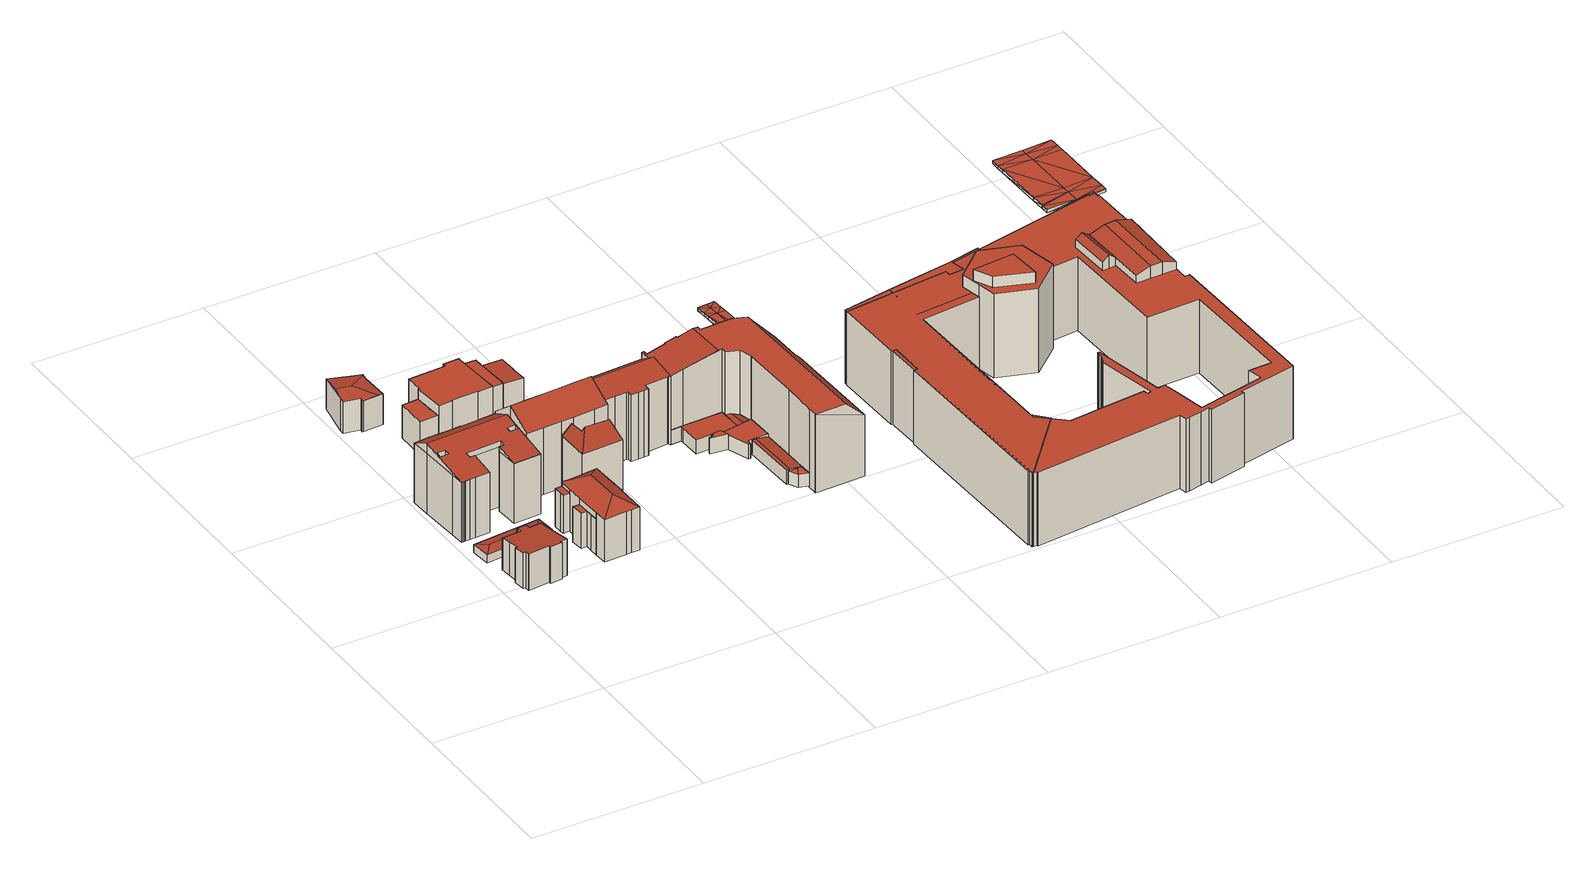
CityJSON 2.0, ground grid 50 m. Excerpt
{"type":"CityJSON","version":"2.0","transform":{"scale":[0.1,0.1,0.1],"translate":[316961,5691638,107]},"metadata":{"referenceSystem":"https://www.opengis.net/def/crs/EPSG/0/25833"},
"CityObjects":{
"building1":{"type":"Building","attributes":{"Dachtyp_tdc":"tdcPolyFlatRoof","Gemeindeschluessel":14713000,"Dachneigung":6.79,"QualitaetDacherkennung":79,"Geometrietyp2DReferenz":"3000","function":"31001_9998","roofType":"2100","measuredHeight":11.11},"geometry":[{"type":"MultiSurface","lod":"2","boundaries":[[[0,1,2,3]],[[1,4,5,2]],[[4,6,7,5]],[[6,8,9,7]],[[8,10,11,9]],[[10,12,13,11]],[[12,14,15,13]],[[14,16,17,15]],[[16,18,19,17]],[[18,20,21,19]],[[20,22,23,21]],[[22,24,25,23]],[[24,26,27,25]],[[26,28,29,27]],[[28,30,31,29]],[[30,32,33,31]],[[32,34,35,33]],[[34,36,37,35]],[[36,38,39,37]],[[38,40,41,39]],[[40,42,43,41]],[[42,44,45,43]],[[44,46,47,45]],[[46,0,3,47]],[[46,44,42,40,38,36,34,32,30,28,26,24,22,20,18,16,14,12,10,8,6,4,1,0]],[[3,2,5,7,9,11,13,15,17,19,21,23,25,27,29,31,33,35,37,39,41,43,45,47]]],"semantics":{"surfaces":[{"type":"WallSurface"},{"type":"RoofSurface"},{"type":"GroundSurface"}],"values":[0,0,0,0,0,0,0,0,0,0,0,0,0,0,0,0,0,0,0,0,0,0,0,0,1,2]}}]},
"building2":{"type":"Building","attributes":{"Dachtyp_tdc":"tdcFreeFormRoof","Gemeindeschluessel":14713000,"Dachneigung":13.33,"QualitaetDacherkennung":71,"Geometrietyp2DReferenz":"3000","function":"31001_9998","roofType":"5000","measuredHeight":3},"geometry":[{"type":"MultiSurface","lod":"2","boundaries":[[[48,49,50,51]],[[49,52,53,50]],[[52,54,55,53]],[[54,48,51,55]],[[56,54,52]],[[57,56,52,49]],[[57,49,48]],[[56,57,48,54]],[[51,50,53,55]]],"semantics":{"surfaces":[{"type":"WallSurface"},{"type":"RoofSurface"},{"type":"GroundSurface"}],"values":[0,0,0,0,1,1,1,1,2]}}]},
"building3":{"type":"Building","attributes":{"Dachtyp_tdc":"tdcFreeFormRoof","Gemeindeschluessel":14713000,"Dachneigung":10.28,"QualitaetDacherkennung":27,"Geometrietyp2DReferenz":"3000","function":"31001_9998","roofType":"5000","measuredHeight":20.99},"geometry":[{"type":"MultiSurface","lod":"2","boundaries":[[[58,59,60,61]],[[59,62,63,60]],[[62,64,65,63]],[[64,58,61,65]],[[66,67,68,69]],[[67,70,71,68]],[[70,72,73,71]],[[72,74,75,73]],[[74,76,77,75]],[[76,78,79,77]],[[78,80,81,79]],[[80,82,83,81]],[[82,84,85,83]],[[84,86,87,85]],[[86,88,89,87]],[[88,90,91,89]],[[90,92,93,91]],[[94,95,96,97]],[[95,98,99,96]],[[98,100,101,99]],[[100,94,97,101]],[[92,102,103,93]],[[102,104,105,103]],[[104,106,107,105]],[[106,108,109,107]],[[108,110,111,109]],[[110,112,113,111]],[[112,114,115,113]],[[114,116,117,115]],[[116,118,119,117]],[[118,120,121,119]],[[120,122,123,121]],[[122,124,125,123]],[[124,126,127,125]],[[126,128,129,127]],[[128,130,131,129]],[[130,132,133,131]],[[132,134,135,133]],[[134,66,69,135]],[[136,137,138,139,140,141,142,143,144,145,146,147,148,149,150,151,152,153,154,155],[156,157,158,159],[160,161,162,163]],[[164,82,80,78,76,74,72,165,166,144,143,167,88,86]],[[90,167,143,142,92]],[[88,167,90]],[[67,166,165,70]],[[66,144,166,67]],[[70,165,72]],[[82,164,84]],[[84,164,86]],[[114,155,154,116]],[[112,136,155,114]],[[116,154,153,118]],[[118,153,152,120]],[[120,152,151,122]],[[122,151,150,124]],[[124,150,149,126]],[[126,149,148,128]],[[128,148,147,130]],[[130,147,146,132]],[[132,146,145,134]],[[134,145,144,66]],[[58,160,163,59]],[[59,163,162,62]],[[62,162,161,64]],[[64,161,160,58]],[[94,156,159,95]],[[95,159,158,98]],[[98,158,157,100]],[[100,157,156,94]],[[92,142,141,102]],[[102,141,140,104]],[[104,140,139,106]],[[106,139,138,108]],[[108,138,137,110]],[[110,137,136,112]],[[69,68,71,73,75,77,79,81,83,85,87,89,91,93,103,105,107,109,111,113,115,117,119,121,123,125,127,129,131,133,135],[61,60,63,65],[97,96,99,101]]],"semantics":{"surfaces":[{"type":"WallSurface"},{"type":"RoofSurface"},{"type":"GroundSurface"}],"values":[0,0,0,0,0,0,0,0,0,0,0,0,0,0,0,0,0,0,0,0,0,0,0,0,0,0,0,0,0,0,0,0,0,0,0,0,0,0,0,1,1,0,0,0,0,0,0,0,0,0,0,0,0,0,0,0,0,0,0,0,0,0,0,0,0,0,0,0,0,0,0,0,0,0,2]}}]},
"building4":{"type":"Building","attributes":{"Dachtyp_tdc":"tdcFreeFormRoof","Gemeindeschluessel":14713000,"Dachneigung":10.55,"QualitaetDacherkennung":39,"Geometrietyp2DReferenz":"3000","function":"31001_9998","roofType":"5000","measuredHeight":10.24},"geometry":[{"type":"MultiSurface","lod":"2","boundaries":[[[168,169,170,171]],[[169,172,173,170]],[[172,174,175,173]],[[174,176,177,175]],[[176,178,179,177]],[[178,180,181,179]],[[180,182,183,181]],[[182,184,185,183]],[[184,168,171,185]],[[169,186,187,188,172]],[[187,186,168,184,189]],[[178,176,174,188,187,189,182,180]],[[174,172,188]],[[184,182,189]],[[169,168,186]],[[171,170,173,175,177,179,181,183,185]]],"semantics":{"surfaces":[{"type":"WallSurface"},{"type":"RoofSurface"},{"type":"GroundSurface"}],"values":[0,0,0,0,0,0,0,0,0,1,1,1,0,0,0,2]}}]},
"building5":{"type":"Building","attributes":{"Gemeindeschluessel":14713000,"Geometrietyp2DReferenz":"3000","function":"31001_9998","roofType":"9999"},"children":["building5-1","building5-2","building5-3"]},
"building5-1":{"type":"BuildingPart","attributes":{"Dachtyp_tdc":"tdcPolyFlatRoof","Dachneigung":0,"QualitaetDacherkennung":2,"Geometrietyp2DReferenz":"3000","roofType":"1000","measuredHeight":11.41},"parents":["building5"],"geometry":[{"type":"MultiSurface","lod":"2","boundaries":[[[190,191,192,193]],[[191,194,195,192]],[[194,196,197,195]],[[198,190,193,199]],[[198,196,194,191,190]],[[193,192,195,197,199]],[[199,197,196,198]]],"semantics":{"surfaces":[{"type":"WallSurface"},{"type":"RoofSurface"},{"type":"GroundSurface"},{"type":"ClosureSurface"}],"values":[0,0,0,0,1,2,3]}}]},
"building5-2":{"type":"BuildingPart","attributes":{"Dachtyp_tdc":"tdcPolyFlatRoof","Dachneigung":0,"QualitaetDacherkennung":1,"Geometrietyp2DReferenz":"3000","roofType":"1000","measuredHeight":10.61},"parents":["building5"],"geometry":[{"type":"MultiSurface","lod":"2","boundaries":[[[200,201,202,203]],[[201,204,205,202]],[[204,206,207,205]],[[206,208,209,207]],[[208,210,211,209]],[[212,200,203,213]],[[212,210,208,206,204,201,200]],[[203,202,205,207,209,211,213]],[[213,211,210,212]]],"semantics":{"surfaces":[{"type":"WallSurface"},{"type":"RoofSurface"},{"type":"GroundSurface"},{"type":"ClosureSurface"}],"values":[0,0,0,0,0,0,1,2,3]}}]},
"building5-3":{"type":"BuildingPart","attributes":{"Dachtyp_tdc":"tdcHipRoof","Dachneigung":29.73,"QualitaetDacherkennung":72,"Geometrietyp2DReferenz":"3000","roofType":"3200","measuredHeight":15.66},"parents":["building5"],"geometry":[{"type":"MultiSurface","lod":"2","boundaries":[[[214,215,216,217]],[[215,218,219,216]],[[218,220,221,219]],[[220,222,223,221]],[[222,224,225,223]],[[224,226,203,225]],[[226,227,212,213,203]],[[228,211,210]],[[228,229,198,199,211]],[[230,197,196]],[[230,231,232,197]],[[231,233,234,232]],[[233,235,236,234]],[[235,237,238,236]],[[237,239,240,238]],[[239,214,217,240]],[[235,233,231,230,241]],[[224,222,220,218,242]],[[230,229,228,227,226,224,242,241]],[[218,215,214,239,237,235,241,242]],[[217,216,219,221,223,225,203,213,211,199,197,232,234,236,238,240]],[[210,212,227,228]],[[210,211,213,212]],[[196,198,229,230]],[[196,197,199,198]]],"semantics":{"surfaces":[{"type":"WallSurface"},{"type":"RoofSurface"},{"type":"GroundSurface"},{"type":"ClosureSurface"}],"values":[0,0,0,0,0,0,0,0,0,0,0,0,0,0,0,0,1,1,1,1,2,0,3,0,3]}}]},
"building6":{"type":"Building","attributes":{"Gemeindeschluessel":14713000,"Dachneigung":90,"Dachorientierung":0,"MittlereTraufHoehe":118.44,"QualitaetDacherkennung":100,"ObjektHoehe":10.02,"BodenHoehe":108.42,"Geometrietyp2DReferenz":"3000","AbsoluteHoehe":118.44,"Dachflaeche":45.04,"function":"31001_9998","roofType":"1000","measuredHeight":10.02,"storeysAboveGround":3},"geometry":[{"type":"MultiSurface","lod":"2","boundaries":[[[243,244,245,246]],[[244,247,248,245]],[[247,249,250,248]],[[249,251,252,250]],[[251,253,254,252]],[[253,255,256,254]],[[255,243,246,256]],[[255,253,251,249,247,244,243]],[[246,245,248,250,252,254,256]]],"semantics":{"surfaces":[{"type":"WallSurface"},{"type":"RoofSurface"},{"type":"GroundSurface"}],"values":[0,0,0,0,0,0,0,1,2]}}]},
"building7":{"type":"Building","attributes":{"Dachtyp_tdc":"tdcGableRoof","Gemeindeschluessel":14713000,"Dachneigung":37.91,"QualitaetDacherkennung":65,"Geometrietyp2DReferenz":"3000","function":"31001_9998","roofType":"3100","measuredHeight":24.27},"geometry":[{"type":"MultiSurface","lod":"2","boundaries":[[[257,258,259,260]],[[258,261,262,259]],[[261,263,264,262]],[[263,265,266,264]],[[265,267,268,266]],[[267,269,270,268]],[[269,271,272,270]],[[271,273,274,272]],[[273,275,276,274]],[[275,277,278,276]],[[277,279,280,278]],[[279,281,282,280]],[[281,283,284,282]],[[283,285,286,284]],[[285,257,260,286]],[[281,279,277,275,273,271,269,267,265]],[[265,263,261,258,257,285,283,281]],[[260,259,262,264,266,268,270,272,274,276,278,280,282,284,286]]],"semantics":{"surfaces":[{"type":"WallSurface"},{"type":"RoofSurface"},{"type":"GroundSurface"}],"values":[0,0,0,0,0,0,0,0,0,0,0,0,0,0,0,1,1,2]}}]},
"building8":{"type":"Building","attributes":{"Dachtyp_tdc":"tdcFreeFormRoof","Gemeindeschluessel":14713000,"Dachneigung":66.3,"QualitaetDacherkennung":3,"Geometrietyp2DReferenz":"3000","function":"31001_9998","roofType":"5000","measuredHeight":21.49},"geometry":[{"type":"MultiSurface","lod":"2","boundaries":[[[287,288,289,274]],[[288,290,291,289]],[[290,292,293,291]],[[292,294,295,293]],[[294,296,276,295]],[[296,287,274,276]],[[297,298,299,296,294]],[[300,297,294,292]],[[300,292,290]],[[298,297,300,290,288]],[[299,298,288,287]],[[299,287,296]],[[274,289,291,293,295,276]]],"semantics":{"surfaces":[{"type":"WallSurface"},{"type":"RoofSurface"},{"type":"GroundSurface"}],"values":[0,0,0,0,0,0,1,1,1,1,1,1,2]}}]},
"building9":{"type":"Building","attributes":{"Gemeindeschluessel":14713000,"Geometrietyp2DReferenz":"3000","function":"31001_9998","roofType":"9999"},"children":["building9-1","building9-2","building9-3","building9-4"]},
"building9-1":{"type":"BuildingPart","attributes":{"Dachtyp_tdc":"tdcPolyFlatRoof","Dachneigung":0,"QualitaetDacherkennung":71,"Geometrietyp2DReferenz":"3000","roofType":"1000","measuredHeight":9.39},"parents":["building9"],"geometry":[{"type":"MultiSurface","lod":"2","boundaries":[[[301,302,303,304]],[[302,305,306,303]],[[305,307,308,306]],[[307,309,310,308]],[[309,311,312,310]],[[311,313,314,312]],[[313,315,316,314]],[[315,317,318,316]],[[317,319,320,318]],[[319,321,322,320]],[[321,323,324,322]],[[323,325,326,324]],[[325,327,328,326]],[[327,325,323,321,319,317,315,313,311,309,307,305,302,301]],[[304,303,306,308,310,312,314,316,318,320,322,324,326,328]],[[304,328,327,301]]],"semantics":{"surfaces":[{"type":"WallSurface"},{"type":"RoofSurface"},{"type":"GroundSurface"},{"type":"ClosureSurface"}],"values":[0,0,0,0,0,0,0,0,0,0,0,0,0,1,2,3]}}]},
"building9-2":{"type":"BuildingPart","attributes":{"Dachtyp_tdc":"tdcPolyFlatRoof","Dachneigung":3.41,"QualitaetDacherkennung":72,"Geometrietyp2DReferenz":"3000","roofType":"2100","measuredHeight":12.43},"parents":["building9"],"geometry":[{"type":"MultiSurface","lod":"2","boundaries":[[[329,330,331,328,327]],[[330,332,333,331]],[[332,334,335,333]],[[336,337,338,339]],[[337,340,304,338]],[[340,301,304]],[[337,336,334,332,330,329,340]],[[328,331,333,335,339,338,304]],[[327,301,340,329]],[[327,328,304,301]],[[339,335,334,336]]],"semantics":{"surfaces":[{"type":"WallSurface"},{"type":"RoofSurface"},{"type":"GroundSurface"},{"type":"ClosureSurface"}],"values":[0,0,0,0,0,0,1,2,0,3,3]}}]},
"building9-3":{"type":"BuildingPart","attributes":{"Dachtyp_tdc":"tdcPolyFlatRoof","Dachneigung":0,"QualitaetDacherkennung":87,"Geometrietyp2DReferenz":"3000","roofType":"1000","measuredHeight":12.99},"parents":["building9"],"geometry":[{"type":"MultiSurface","lod":"2","boundaries":[[[341,342,343,344,345]],[[342,346,347,343]],[[346,348,349,347]],[[348,350,351,349]],[[350,352,353,351]],[[352,354,355,353]],[[354,356,246,355]],[[356,357,358,246]],[[357,359,360,358]],[[359,361,362,360]],[[361,363,364,362]],[[363,365,366,364]],[[365,367,368,369,366]],[[365,363,361,359,357,356,354,352,350,348,346,342,341,367]],[[369,344,343,347,349,351,353,355,246,358,360,362,364,366]],[[345,368,367,341]],[[345,344,369,368]]],"semantics":{"surfaces":[{"type":"WallSurface"},{"type":"RoofSurface"},{"type":"GroundSurface"},{"type":"ClosureSurface"}],"values":[0,0,0,0,0,0,0,0,0,0,0,0,0,1,2,0,3]}}]},
"building9-4":{"type":"BuildingPart","attributes":{"Dachtyp_tdc":"tdcPolyFlatRoof","Dachneigung":2.6,"QualitaetDacherkennung":84,"Geometrietyp2DReferenz":"3000","roofType":"2100","measuredHeight":12.95},"parents":["building9"],"geometry":[{"type":"MultiSurface","lod":"2","boundaries":[[[368,370,371,369]],[[370,372,336,339,371]],[[373,374,375,335,334]],[[374,376,377,375]],[[376,345,344,377]],[[345,376,374,373,372,370,368]],[[369,371,339,335,375,377,344]],[[334,336,372,373]],[[334,335,339,336]],[[369,344,345,368]]],"semantics":{"surfaces":[{"type":"WallSurface"},{"type":"RoofSurface"},{"type":"GroundSurface"},{"type":"ClosureSurface"}],"values":[0,0,0,0,0,1,2,0,3,3]}}]},
"building10":{"type":"Building","attributes":{"Dachtyp_tdc":"tdcFreeFormRoof","Gemeindeschluessel":14713000,"Dachneigung":11.69,"QualitaetDacherkennung":46,"Geometrietyp2DReferenz":"3000","function":"31001_9998","roofType":"5000","measuredHeight":21.86},"geometry":[{"type":"MultiSurface","lod":"2","boundaries":[[[378,379,380,381,382,383,384,385,386,387,388,389,390,391]],[[383,382,392,393]],[[393,384,383]],[[381,392,382]],[[394,395,396,397,398,399,400,401,268,264,402,403,404,405]],[[378,391,395,394]],[[391,390,396,395]],[[390,389,397,396]],[[389,388,398,397]],[[388,387,399,398]],[[387,386,400,399]],[[386,385,401,400]],[[385,384,268,401]],[[384,393,264,268]],[[393,392,402,264]],[[392,381,403,402]],[[381,380,404,403]],[[380,379,405,404]],[[379,378,394,405]]],"semantics":{"surfaces":[{"type":"RoofSurface"},{"type":"WallSurface"},{"type":"GroundSurface"}],"values":[0,0,1,1,2,1,1,1,1,1,1,1,1,1,1,1,1,1,1]}}]},
"building11":{"type":"Building","attributes":{"Gemeindeschluessel":14713000,"Geometrietyp2DReferenz":"3000","function":"31001_9998","roofType":"9999"},"children":["building11-1","building11-2","building11-3","building11-4","building11-5","building11-6"]},
"building11-1":{"type":"BuildingPart","attributes":{"Dachtyp_tdc":"tdcPolyFlatRoof","Dachneigung":0,"QualitaetDacherkennung":30,"Geometrietyp2DReferenz":"3000","roofType":"1000","measuredHeight":4.43},"parents":["building11"],"geometry":[{"type":"MultiSurface","lod":"2","boundaries":[[[406,407,408,409,410,411]],[[412,413,414,415,416]],[[413,417,418,414]],[[417,419,420,418]],[[419,421,422,420]],[[423,421,419,417,413,412,407,406,424,425,426]],[[410,409,427,415,414,418,420,422,428,429,430]],[[416,431,408,407,412]],[[416,415,427,431]],[[427,409,408,431]],[[428,422,421,423,432]],[[426,433,432,423]],[[411,424,406]],[[410,430,425,424,411]],[[430,429,433,426,425]],[[429,428,432,433]]],"semantics":{"surfaces":[{"type":"WallSurface"},{"type":"RoofSurface"},{"type":"GroundSurface"},{"type":"ClosureSurface"}],"values":[0,0,0,0,0,1,2,0,3,3,3,0,0,3,3,3]}}]},
"building11-2":{"type":"BuildingPart","attributes":{"Dachtyp_tdc":"tdcFreeFormRoof","Dachneigung":35.05,"QualitaetDacherkennung":28,"Geometrietyp2DReferenz":"3000","roofType":"5000","measuredHeight":4.94},"parents":["building11"],"geometry":[{"type":"MultiSurface","lod":"2","boundaries":[[[434,435,436,437]],[[438,439,440,441,442]],[[439,443,444,440]],[[443,434,437,444]],[[438,445,446,435,447,448]],[[435,434,447]],[[434,443,448,447]],[[443,439,438,448]],[[437,436,449,441,440,444]],[[442,445,438]],[[441,449,446,445,442]],[[449,436,435,446]]],"semantics":{"surfaces":[{"type":"WallSurface"},{"type":"RoofSurface"},{"type":"GroundSurface"},{"type":"ClosureSurface"}],"values":[0,0,0,0,1,1,1,1,2,0,3,3]}}]},
"building11-3":{"type":"BuildingPart","attributes":{"Dachtyp_tdc":"tdcGableRoof","Dachneigung":16.11,"QualitaetDacherkennung":42,"Geometrietyp2DReferenz":"3000","roofType":"3100","measuredHeight":4.54},"parents":["building11"],"geometry":[{"type":"MultiSurface","lod":"2","boundaries":[[[450,451,452,433,426,453]],[[454,455,456,457,410,430,429,458]],[[450,459,455,454]],[[459,460,456,455]],[[460,461,457,456]],[[461,411,410,457]],[[451,450,454,458,462]],[[453,424,411,461,460,459,450]],[[425,424,453]],[[430,410,411,424,425]],[[426,425,453]],[[433,429,430,425,426]],[[462,452,451]],[[458,429,433,452,462]]],"semantics":{"surfaces":[{"type":"RoofSurface"},{"type":"GroundSurface"},{"type":"WallSurface"},{"type":"ClosureSurface"}],"values":[0,1,2,2,2,2,2,0,2,3,2,3,2,3]}}]},
"building11-4":{"type":"BuildingPart","attributes":{"Dachtyp_tdc":"tdcGableRoof","Dachneigung":10.45,"QualitaetDacherkennung":43,"Geometrietyp2DReferenz":"3000","roofType":"3100","measuredHeight":4.42},"parents":["building11"],"geometry":[{"type":"MultiSurface","lod":"2","boundaries":[[[463,464,465,436,435]],[[464,416,415,465]],[[408,466,467,409]],[[466,468,440,467]],[[431,416,464,463,469]],[[469,445,442,468,466,408,431]],[[440,441,449,436,465,415,427,409,467]],[[446,445,469]],[[441,440,468,442]],[[449,441,442,445,446]],[[463,435,446,469]],[[449,446,435,436]],[[427,415,416,431]],[[427,431,408,409]]],"semantics":{"surfaces":[{"type":"WallSurface"},{"type":"RoofSurface"},{"type":"GroundSurface"},{"type":"ClosureSurface"}],"values":[0,0,0,0,1,1,2,0,0,3,0,3,3,3]}}]},
"building11-5":{"type":"BuildingPart","attributes":{"Dachtyp_tdc":"tdcPolyFlatRoof","Dachneigung":0,"QualitaetDacherkennung":28,"Geometrietyp2DReferenz":"3000","roofType":"1000","measuredHeight":4.24},"parents":["building11"],"geometry":[{"type":"MultiSurface","lod":"2","boundaries":[[[470,471,472,473]],[[471,474,475,472]],[[474,476,477,475]],[[476,478,479,477]],[[478,480,481,479]],[[480,482,403,481]],[[482,483,484,403]],[[483,485,486,484]],[[485,462,458,486]],[[485,483,482,480,478,476,474,471,470,487,432,433,452,462]],[[458,429,428,488,473,472,475,477,479,481,403,484,486]],[[429,458,462,452,433]],[[429,433,432,428]],[[428,432,487,488]],[[473,488,487,470]]],"semantics":{"surfaces":[{"type":"WallSurface"},{"type":"RoofSurface"},{"type":"GroundSurface"},{"type":"ClosureSurface"}],"values":[0,0,0,0,0,0,0,0,0,1,2,3,3,3,3]}}]},
"building11-6":{"type":"BuildingPart","attributes":{"Dachtyp_tdc":"tdcPolyFlatRoof","Dachneigung":0,"QualitaetDacherkennung":44,"Geometrietyp2DReferenz":"3000","roofType":"1000","measuredHeight":4.7},"parents":["building11"],"geometry":[{"type":"MultiSurface","lod":"2","boundaries":[[[489,490,491,492]],[[490,493,494,491]],[[493,495,470,473,494]],[[496,489,492,422,421]],[[496,497,495,493,490,489]],[[492,491,494,473,488,428,422]],[[487,470,495,497]],[[487,488,473,470]],[[421,423,432,487,497,496]],[[421,422,428,432,423]],[[432,428,488,487]]],"semantics":{"surfaces":[{"type":"WallSurface"},{"type":"RoofSurface"},{"type":"GroundSurface"},{"type":"ClosureSurface"}],"values":[0,0,0,0,1,2,0,3,0,3,3]}}]},
"building12":{"type":"Building","attributes":{"Dachtyp_tdc":"tdcFreeFormRoof","Gemeindeschluessel":14713000,"Dachneigung":0.177,"QualitaetDacherkennung":28,"Geometrietyp2DReferenz":"3000","function":"31001_9998","roofType":"5000","measuredHeight":23.65},"geometry":[{"type":"MultiSurface","lod":"2","boundaries":[[[498,499,500,501,502,503,504,505,506,507,508,509,510,511,512,513,514,515,516,517,518,519,520,521,522,523,524,525,526]],[[527,528,499,498]],[[528,529,500,499]],[[529,530,501,500]],[[530,531,502,501]],[[531,532,503,502]],[[532,533,504,503]],[[533,534,505,504]],[[534,381,506,505]],[[381,535,507,506]],[[535,536,508,507]],[[536,537,509,508]],[[537,538,510,509]],[[538,539,511,510]],[[539,540,512,511]],[[540,541,513,512]],[[541,542,514,513]],[[542,543,515,514]],[[543,544,516,515]],[[544,545,517,516]],[[545,546,518,517]],[[546,547,519,518]],[[547,548,520,519]],[[548,549,521,520]],[[549,550,522,521]],[[550,551,523,522]],[[551,552,524,523]],[[552,553,525,524]],[[553,554,526,525]],[[554,527,498,526]],[[551,550,549,548,547,546,555,556,552]],[[557,558,542,541,540,539,538,537,536,535,381,534]],[[556,555,545,544,543,558,557,533,532,531,530,529,528,527,554,553]],[[534,533,557]],[[543,542,558]],[[546,545,555]],[[553,552,556]]],"semantics":{"surfaces":[{"type":"GroundSurface"},{"type":"WallSurface"},{"type":"RoofSurface"}],"values":[0,1,1,1,1,1,1,1,1,1,1,1,1,1,1,1,1,1,1,1,1,1,1,1,1,1,1,1,1,1,2,2,2,1,1,1,1]}}]},
"building13":{"type":"Building","attributes":{"Gemeindeschluessel":14713000,"Dachneigung":90,"Dachorientierung":0,"MittlereTraufHoehe":129.9,"QualitaetDacherkennung":79,"ObjektHoehe":21.96,"BodenHoehe":107.94,"Geometrietyp2DReferenz":"3000","AbsoluteHoehe":129.9,"Dachflaeche":1129.32,"function":"31001_9998","roofType":"1000","measuredHeight":21.96,"storeysAboveGround":7},"geometry":[{"type":"MultiSurface","lod":"2","boundaries":[[[559,560,561,562]],[[560,563,564,561]],[[563,565,566,564]],[[565,567,568,566]],[[567,569,570,568]],[[569,571,572,570]],[[571,573,574,572]],[[573,559,562,574]],[[573,571,569,567,565,563,560,559]],[[562,561,564,566,568,570,572,574]]],"semantics":{"surfaces":[{"type":"WallSurface"},{"type":"RoofSurface"},{"type":"GroundSurface"}],"values":[0,0,0,0,0,0,0,0,1,2]}}]},
"building14":{"type":"Building","attributes":{"BodenHoehe":107.67,"gemHoehe":0,"BauwerkHoehe":1,"Breite":5,"Gemeindeschluessel":"14713000","Geometrietyp2DReferenz":"3000","function":"53001_1800","measuredHeight":1},"geometry":[{"type":"MultiSurface","lod":"2","boundaries":[[[575,576,577]],[[577,576,578]],[[579,578,580]],[[580,578,581]],[[581,578,576]],[[577,582,575]],[[583,575,582]],[[583,582,584]],[[585,583,584]],[[585,584,586]],[[587,585,586]],[[587,586,588]],[[578,589,590]],[[577,578,590]],[[577,590,591]],[[582,577,591]],[[584,582,591]],[[584,591,592]],[[586,584,593]],[[593,584,592]],[[588,586,594]],[[594,586,593]],[[591,595,596]],[[590,589,597]],[[590,597,595]],[[589,578,598]],[[589,598,597]],[[585,599,600]],[[587,588,601]],[[587,601,599]],[[588,594,602]],[[588,602,601]],[[594,593,603]],[[594,603,602]],[[593,592,604]],[[593,604,603]],[[592,591,596]],[[592,596,604]],[[591,590,595]],[[578,579,605]],[[578,605,598]],[[579,580,606]],[[579,606,605]],[[580,581,607]],[[580,607,606]],[[581,576,608]],[[581,608,607]],[[576,575,609]],[[576,609,608]],[[575,583,610]],[[575,610,609]],[[583,585,600]],[[583,600,610]],[[585,587,599]],[[611,608,609]],[[598,608,611]],[[606,598,605]],[[607,598,606]],[[608,598,607]],[[609,612,611]],[[612,609,610]],[[613,612,610]],[[613,610,600]],[[614,613,600]],[[614,600,599]],[[601,614,599]],[[595,597,598]],[[595,598,611]],[[596,595,611]],[[596,611,612]],[[596,612,613]],[[604,596,613]],[[603,613,614]],[[604,613,603]],[[602,614,601]],[[603,614,602]]],"semantics":{"surfaces":[{"type":"RoofSurface"},{"type":"WallSurface"},{"type":"GroundSurface"}],"values":[0,0,0,0,0,0,0,0,0,0,0,0,0,0,0,0,0,0,0,0,0,0,1,1,1,1,1,1,1,1,1,1,1,1,1,1,1,1,1,1,1,1,1,1,1,1,1,1,1,1,1,1,1,1,2,2,2,2,2,2,2,2,2,2,2,2,2,2,2,2,2,2,2,2,2,2]}}]},
"building15":{"type":"Building","attributes":{"Gemeindeschluessel":14713000,"Dachneigung":90,"Dachorientierung":0,"MittlereTraufHoehe":129.92,"QualitaetDacherkennung":81,"ObjektHoehe":21.65,"BodenHoehe":108.27,"Geometrietyp2DReferenz":"3000","AbsoluteHoehe":129.92,"Dachflaeche":425.46,"function":"31001_9998","roofType":"1000","measuredHeight":21.65,"storeysAboveGround":7},"children":["building15-1"],"geometry":[{"type":"MultiSurface","lod":"2","boundaries":[[[615,560,616,617]],[[560,559,618,616]],[[559,619,620,618]],[[619,621,622,620]],[[621,623,624,622]],[[623,621,619,559,560,615]],[[617,616,618,620,622,624]],[[617,624,623,615]]],"semantics":{"surfaces":[{"type":"WallSurface"},{"type":"RoofSurface"},{"type":"GroundSurface"},{"type":"ClosureSurface"}],"values":[0,0,0,0,0,1,2,3]}}]},
"building15-1":{"type":"BuildingPart","attributes":{"Dachneigung":90,"Dachorientierung":0,"MittlereTraufHoehe":136.83,"QualitaetDacherkennung":88,"BodenHoehe":108.27,"ObjektTeilHoehe":28.56,"Geometrietyp2DReferenz":"3000","AbsoluteHoehe":136.83,"Dachflaeche":83.47,"roofType":"1000","measuredHeight":28.56,"storeysAboveGround":10},"parents":["building15"],"geometry":[{"type":"MultiSurface","lod":"2","boundaries":[[[625,626,627,624,623]],[[626,628,629,627]],[[628,630,615,617,629]],[[628,626,625,630]],[[617,624,627,629]],[[623,615,630,625]],[[623,624,617,615]]],"semantics":{"surfaces":[{"type":"WallSurface"},{"type":"RoofSurface"},{"type":"GroundSurface"},{"type":"ClosureSurface"}],"values":[0,0,0,1,2,0,3]}}]},
"building16":{"type":"Building","attributes":{"Dachtyp_tdc":"tdcPolyFlatRoof","Gemeindeschluessel":14713000,"Dachneigung":0,"QualitaetDacherkennung":34,"Geometrietyp2DReferenz":"3000","function":"31001_9998","roofType":"1000","measuredHeight":22.17},"geometry":[{"type":"MultiSurface","lod":"2","boundaries":[[[631,632,633,634]],[[632,635,636,633]],[[635,637,638,636]],[[637,639,640,638]],[[639,641,642,640]],[[641,643,644,642]],[[643,645,646,644]],[[645,647,648,646]],[[647,649,650,648]],[[649,651,652,650]],[[651,653,654,652]],[[653,655,656,654]],[[655,657,658,656]],[[659,660,661,662]],[[660,663,664,661]],[[663,665,666,664]],[[665,667,668,666]],[[667,669,670,668]],[[669,671,672,670]],[[671,673,674,672]],[[673,675,676,674]],[[675,677,678,676]],[[677,679,680,678]],[[679,681,682,680]],[[681,683,684,682]],[[683,685,686,684]],[[685,687,688,686]],[[687,689,690,688]],[[689,691,692,690]],[[691,693,694,692]],[[693,695,696,694]],[[695,697,698,696]],[[697,699,700,698]],[[699,701,702,700]],[[701,703,704,702]],[[703,705,706,704]],[[705,707,708,706]],[[707,709,710,708]],[[709,711,712,710]],[[711,713,714,712]],[[713,715,716,714]],[[715,717,718,716]],[[717,719,720,718]],[[719,721,722,720]],[[721,659,662,722]],[[657,723,724,658]],[[723,725,726,724]],[[725,727,728,726]],[[727,729,730,728]],[[729,731,732,730]],[[731,733,734,732]],[[733,735,736,734]],[[735,737,738,736]],[[737,739,740,738]],[[739,741,742,740]],[[741,743,744,742]],[[743,745,746,744]],[[745,747,748,746]],[[747,749,750,748]],[[749,751,752,750]],[[751,753,754,752]],[[753,755,756,754]],[[755,757,758,756]],[[757,631,634,758]],[[757,755,753,751,749,747,745,743,741,739,737,735,733,731,729,727,725,723,657,655,653,651,649,647,645,643,641,639,637,635,632,631],[659,721,719,717,715,713,711,709,707,705,703,701,699,697,695,693,691,689,687,685,683,681,679,677,675,673,671,669,667,665,663,660]],[[634,633,636,638,640,642,644,646,648,650,652,654,656,658,724,726,728,730,732,734,736,738,740,742,744,746,748,750,752,754,756,758],[662,661,664,666,668,670,672,674,676,678,680,682,684,686,688,690,692,694,696,698,700,702,704,706,708,710,712,714,716,718,720,722]]],"semantics":{"surfaces":[{"type":"WallSurface"},{"type":"RoofSurface"},{"type":"GroundSurface"}],"values":[0,0,0,0,0,0,0,0,0,0,0,0,0,0,0,0,0,0,0,0,0,0,0,0,0,0,0,0,0,0,0,0,0,0,0,0,0,0,0,0,0,0,0,0,0,0,0,0,0,0,0,0,0,0,0,0,0,0,0,0,0,0,0,0,1,2]}}]},
"building17":{"type":"Building","attributes":{"Gemeindeschluessel":14713000,"Dachtyp_tdc":"tdcPolyFlatRoof","Dachneigung":0,"QualitaetDacherkennung":47,"Geometrietyp2DReferenz":"3000","function":"31001_9998","roofType":"1000","measuredHeight":25.35},"geometry":[{"type":"MultiSurface","lod":"2","boundaries":[[[759,760,761,762]],[[760,763,764,761]],[[763,765,766,764]],[[765,767,768,766]],[[767,769,770,768]],[[769,771,772,770]],[[771,773,774,772]],[[773,759,762,774]],[[773,771,769,767,765,763,760,759]],[[762,761,764,766,768,770,772,774]]],"semantics":{"surfaces":[{"type":"WallSurface"},{"type":"RoofSurface"},{"type":"GroundSurface"}],"values":[0,0,0,0,0,0,0,0,1,2]}}]},
"building18":{"type":"Building","attributes":{"Gemeindeschluessel":14713000,"Dachneigung":73.28,"Dachorientierung":-1.33,"MittlereTraufHoehe":132.93,"QualitaetDacherkennung":89,"ObjektHoehe":25.47,"BodenHoehe":108.22,"Geometrietyp2DReferenz":"3000","AbsoluteHoehe":133.69,"Dachflaeche":284.4,"function":"31001_9998","roofType":"9999","measuredHeight":25.47,"storeysAboveGround":8},"children":["building18-1"],"geometry":[{"type":"MultiSurface","lod":"2","boundaries":[[[775,776,777,778]],[[776,779,780,777]],[[779,781,782,780]],[[783,784,785,786]],[[784,787,788,785]],[[787,789,790,788]],[[789,791,792,790]],[[791,793,794,792]],[[793,775,778,794]],[[787,784,783,781,779,776]],[[775,793,791,789]],[[789,787,776,775]],[[778,777,780,782,786,785,788,790,792,794]],[[786,782,781,783]]],"semantics":{"surfaces":[{"type":"WallSurface"},{"type":"RoofSurface"},{"type":"GroundSurface"},{"type":"ClosureSurface"}],"values":[0,0,0,0,0,0,0,0,0,1,1,1,2,3]}}]},
"building18-1":{"type":"BuildingPart","attributes":{"Dachneigung":55.05,"Dachorientierung":177.39,"MittlereTraufHoehe":132.91,"QualitaetDacherkennung":77,"BodenHoehe":108.22,"ObjektTeilHoehe":25.63,"Geometrietyp2DReferenz":"3000","AbsoluteHoehe":133.85,"Dachflaeche":61.31,"roofType":"3100","measuredHeight":25.63,"storeysAboveGround":9},"parents":["building18"],"geometry":[{"type":"MultiSurface","lod":"2","boundaries":[[[795,796,783,786,797]],[[798,799,800,782,781]],[[799,801,802,800]],[[801,803,804,802]],[[799,798,796,795]],[[795,803,801,799]],[[804,797,786,782,800,802]],[[803,795,797,804]],[[781,783,796,798]],[[781,782,786,783]]],"semantics":{"surfaces":[{"type":"WallSurface"},{"type":"RoofSurface"},{"type":"GroundSurface"},{"type":"ClosureSurface"}],"values":[0,0,0,0,1,1,2,0,0,3]}}]},
"building19":{"type":"Building","attributes":{"Gemeindeschluessel":14713000,"Dachneigung":90,"Dachorientierung":0,"MittlereTraufHoehe":129.87,"QualitaetDacherkennung":73,"ObjektHoehe":21.53,"BodenHoehe":108.34,"Geometrietyp2DReferenz":"3000","AbsoluteHoehe":129.87,"Dachflaeche":205.66,"function":"31001_9998","roofType":"1000","measuredHeight":21.53,"storeysAboveGround":7},"geometry":[{"type":"MultiSurface","lod":"2","boundaries":[[[805,806,807,808]],[[806,809,810,807]],[[809,811,812,810]],[[811,805,808,812]],[[811,809,806,805]],[[808,807,810,812]]],"semantics":{"surfaces":[{"type":"WallSurface"},{"type":"RoofSurface"},{"type":"GroundSurface"}],"values":[0,0,0,0,1,2]}}]},
"building20":{"type":"Building","attributes":{"name":"Nordbrücke","BodenHoehe":107.71,"gemHoehe":0,"BauwerkHoehe":1,"Breite":17.5,"Gemeindeschluessel":"14713000","Geometrietyp2DReferenz":"3000","function":"53001_1800","measuredHeight":1},"geometry":[{"type":"MultiSurface","lod":"2","boundaries":[[[813,814,815]],[[815,814,816]],[[815,816,817]],[[818,817,816]],[[819,813,815]],[[819,815,820]],[[821,819,820]],[[821,820,822]],[[823,821,822]],[[823,822,824]],[[825,823,824]],[[825,824,826]],[[815,817,827]],[[827,817,828]],[[820,815,829]],[[829,815,827]],[[822,820,829]],[[822,829,830]],[[824,822,831]],[[831,822,832]],[[822,830,832]],[[826,824,833]],[[833,824,831]],[[817,818,834]],[[817,834,835]],[[818,816,836]],[[818,836,834]],[[816,814,837]],[[816,837,836]],[[814,813,838]],[[814,838,837]],[[813,819,839]],[[813,839,838]],[[819,821,840]],[[819,840,839]],[[821,823,841]],[[821,841,840]],[[823,825,842]],[[823,842,841]],[[825,826,843]],[[825,843,842]],[[826,833,844]],[[826,844,843]],[[833,831,845]],[[833,845,844]],[[831,832,846]],[[831,846,845]],[[832,830,847]],[[832,847,846]],[[830,829,848]],[[830,848,847]],[[829,827,849]],[[829,849,848]],[[827,828,850]],[[827,850,849]],[[828,817,835]],[[828,835,850]],[[836,835,834]],[[851,838,839]],[[852,851,839]],[[852,839,840]],[[853,852,840]],[[853,840,841]],[[854,853,841]],[[854,841,842]],[[843,854,842]],[[849,835,851]],[[850,835,849]],[[848,851,852]],[[849,851,848]],[[848,852,853]],[[847,848,853]],[[845,853,854]],[[846,853,845]],[[846,847,853]],[[844,854,843]],[[845,854,844]],[[851,837,838]],[[836,837,851]],[[835,836,851]]],"semantics":{"surfaces":[{"type":"RoofSurface"},{"type":"WallSurface"},{"type":"GroundSurface"}],"values":[0,0,0,0,0,0,0,0,0,0,0,0,0,0,0,0,0,0,0,0,0,0,0,1,1,1,1,1,1,1,1,1,1,1,1,1,1,1,1,1,1,1,1,1,1,1,1,1,1,1,1,1,1,1,1,1,1,2,2,2,2,2,2,2,2,2,2,2,2,2,2,2,2,2,2,2,2,2,2,2]}}]}
},
"vertices":[
[129,606,107],[131,593,109],[131,593,13],[129,606,13],[164,596,109],[164,596,13],[166,565,113],[166,565,13],[174,481,123],[174,481,13],[154,479,123],[154,479,13],[155,473,124],[155,473,13],[120,470,124],[120,470,13],[119,476,123],[119,476,13],[57,470,123],[57,470,13],[57,471,123],[57,471,13],[56,485,121],[56,485,13],[49,485,121],[49,485,13],[46,520,117],[46,520,13],[52,520,117],[52,520,13],[49,553,113],[49,553,13],[47,584,109],[47,584,13],[46,585,109],[46,585,13],[104,590,109],[104,590,13],[103,604,107],[103,604,13],[102,604,107],[102,604,13],[101,608,107],[101,608,13],[130,610,107],[130,610,13],[130,607,107],[130,607,13],
[31,634,35],[26,692,35],[26,692,11],[31,634,11],[225,710,35],[225,710,11],[230,652,35],[230,652,11],[204,679,41],[55,665,41],
[18,863,192],[19,849,192],[19,849,12],[18,863,12],[44,850,192],[44,850,12],[43,864,192],[43,864,12],[12,905,192],[9,960,192],[9,960,12],[12,905,12],[10,960,192],[10,960,12],[10,962,192],[10,962,12],[55,966,192],[55,966,12],[113,967,192],[113,967,12],[113,968,192],[113,968,12],[148,970,192],[148,970,12],[148,969,192],[148,969,12],[205,971,192],[205,971,12],[205,973,192],[205,973,12],[252,976,192],[252,976,12],[252,974,192],[252,974,12],[256,825,192],[256,825,12],[253,862,192],[253,876,192],[253,876,12],[253,862,12],[229,874,192],[229,874,12],[229,861,192],[229,861,12],[257,800,192],[257,800,12],[258,758,192],[258,758,12],[179,754,192],[179,754,12],[175,822,192],[175,822,12],[190,823,192],[190,823,12],[189,838,192],[189,838,12],[86,833,192],[86,833,12],[87,818,192],[87,818,12],[102,819,192],[102,819,12],[106,750,192],[106,750,12],[63,748,192],[63,748,12],[47,747,192],[47,747,12],[33,746,192],[33,746,12],[30,746,192],[30,746,12],[25,745,192],[25,745,12],[21,745,192],[21,745,12],[19,786,192],[19,786,12],[189,838,209],[190,823,206],[175,822,206],[179,754,193],[258,758,193],[257,800,201],[256,825,205],[253,917,222],[12,905,222],[19,786,201],[21,745,193],[25,745,193],[30,746,193],[33,746,193],[47,747,193],[63,748,193],[106,750,193],[102,819,206],[87,818,206],[86,833,209],[253,862,212],[229,861,212],[229,874,215],[253,876,215],[18,863,215],[43,864,214],[44,850,212],[19,849,212],[205,971,193],[10,960,193],[9,960,193],[252,974,193],
[121,1412,103],[118,1395,104],[118,1395,10],[121,1412,10],[122,1312,102],[122,1312,10],[64,1308,102],[64,1308,10],[60,1309,102],[60,1309,10],[61,1319,104],[61,1319,10],[15,1327,104],[15,1327,10],[15,1340,106],[15,1340,10],[35,1445,100],[35,1445,10],[120,1408,103],[63,1368,113],[108,1312,104],[22,1376,113],
[261,651,128],[260,661,128],[260,661,14],[261,651,14],[260,688,128],[260,688,14],[280,689,128],[280,689,14],[281,651,128],[281,651,14],
[284,525,120],[283,548,120],[283,548,14],[284,525,14],[283,569,120],[283,569,14],[265,568,120],[265,568,14],[263,605,120],[263,605,14],[282,606,120],[282,606,14],[285,525,120],[285,525,14],
[389,577,144],[387,576,145],[387,576,14],[389,577,14],[390,489,144],[390,489,14],[366,488,143],[366,488,14],[352,488,143],[352,488,14],[286,486,140],[286,486,14],[284,525,140],[285,525,140],[282,606,140],[281,651,140],[280,689,140],[291,689,141],[291,689,14],[302,690,141],[302,690,14],[384,693,144],[384,693,14],[386,606,145],[386,606,14],[388,606,144],[388,606,14],[335,640,171],[338,536,171],
[178,1231,114],[180,1182,114],[180,1182,14],[178,1231,14],[180,1177,114],[180,1177,14],[182,1177,114],[182,1177,14],[184,1142,114],[184,1142,14],[130,1139,114],[130,1139,14],[130,1229,114],[130,1229,14],
[340,981,199],[401,984,199],[401,984,15],[340,981,15],[401,982,200],[401,982,15],[493,987,200],[493,987,15],[496,913,258],[496,913,15],[499,856,225],[499,856,15],[500,838,215],[500,838,15],[460,835,215],[460,835,15],[397,832,215],[397,832,15],[362,830,215],[362,830,15],[307,827,215],[307,827,15],[256,825,215],[256,825,15],[254,900,258],[254,900,15],[252,974,200],[252,974,15],[341,979,200],[341,979,15],
[397,832,171],[401,786,171],[401,786,15],[482,786,171],[482,786,15],[485,737,171],[485,737,15],[364,733,171],[364,733,15],[362,830,171],[389,760,230],[383,767,215],[381,813,212],[459,761,228],
[435,1253,108],[441,1254,108],[441,1254,14],[435,1253,14],[441,1252,108],[441,1252,14],[446,1250,108],[446,1250,14],[449,1245,108],[449,1245,14],[452,1245,108],[452,1245,14],[454,1215,108],[454,1215,14],[451,1215,108],[451,1215,14],[449,1210,108],[449,1210,14],[443,1206,108],[443,1206,14],[443,1205,108],[443,1205,14],[439,1205,108],[439,1205,14],[439,1202,108],[439,1202,14],[438,1202,108],[438,1202,14],
[438,1202,134],[437,1202,134],[437,1202,14],[440,1156,134],[440,1156,14],[377,1153,138],[377,1153,14],[371,1252,138],[435,1256,134],[435,1256,14],[371,1252,14],[435,1253,134],
[345,1147,144],[302,1145,144],[302,1145,14],[345,1147,14],[345,1147,143],[302,1148,144],[302,1148,14],[224,1144,144],[224,1144,14],[224,1141,144],[224,1141,14],[184,1138,144],[184,1138,14],[177,1231,144],[177,1231,14],[178,1231,144],[182,1231,144],[182,1231,14],[180,1283,144],[180,1283,14],[290,1289,144],[290,1289,14],[289,1298,144],[289,1298,14],[335,1301,144],[335,1301,14],[337,1275,144],[337,1275,143],[337,1275,14],
[370,1276,142],[370,1276,14],[371,1252,142],[377,1153,142],[375,1153,142],[375,1153,14],[376,1149,142],[376,1149,14],
[623,862,218],[692,868,218],[695,868,218],[699,866,218],[695,943,234],[495,932,234],[499,856,218],[532,857,218],[567,859,218],[572,859,218],[573,846,215],[595,847,215],[611,848,215],[624,848,215],[692,999,197],[493,987,197],[623,862,15],[624,848,15],[611,848,15],[595,847,15],[573,846,15],[572,859,15],[567,859,15],[532,857,15],[692,999,15],[699,866,15],[695,868,15],[692,868,15],
[897,804,59],[900,724,59],[900,724,52],[900,724,15],[897,804,15],[897,804,53],[852,723,59],[840,722,59],[840,722,15],[852,723,15],[852,723,57],[839,708,59],[839,708,15],[834,708,59],[834,708,15],[811,771,59],[811,771,15],[804,788,59],[876,800,59],[872,800,59],[867,799,59],[862,723,15],[804,788,15],[854,797,15],[872,800,15],[862,723,59],[804,788,57],[854,797,57],
[876,534,54],[863,560,54],[863,560,15],[876,534,15],[903,561,54],[904,561,53],[904,561,15],[903,561,15],[903,561,52],[904,526,54],[904,526,15],[897,561,54],[867,560,54],[881,547,63],[892,545,64],[867,560,15],
[864,851,60],[851,856,58],[853,827,57],[872,800,60],[864,851,15],[887,842,15],[899,804,15],[898,804,15],[851,856,15],[887,842,54],[899,804,52],[898,804,53],[851,856,57],
[863,560,58],[858,560,57],[858,560,15],[903,625,52],[903,625,15],[904,561,52],[867,560,59],
[775,791,57],[774,795,57],[774,795,15],[775,791,15],[732,794,57],[732,794,15],[730,856,57],[730,856,15],[729,864,57],[729,864,15],[699,863,57],[699,863,15],[699,866,57],[736,868,57],[736,868,15],[851,871,57],[851,871,15],[801,795,57],[801,795,15],
[761,777,62],[761,781,62],[761,781,15],[761,777,15],[775,783,62],[775,783,15],[775,791,62],[811,771,62],[801,795,62],
[904,526,11],[903,625,11],[897,804,11],[899,804,11],[887,842,11],[851,856,11],[851,871,11],[736,868,11],[699,866,11],[692,999,11],[697,998,11],[698,988,11],[698,984,11],[753,987,11],[753,990,11],[788,992,11],[788,987,11],[849,989,11],[849,976,11],[940,979,11],[990,961,11],[1024,901,11],[1027,810,11],[1040,810,11],[1049,531,11],[1050,503,11],[1050,499,11],[905,495,11],[905,498,11],[904,526,247],[903,625,247],[897,804,247],[899,804,247],[887,842,247],[851,856,247],[851,871,247],[736,868,226],[692,999,217],[697,998,218],[698,988,219],[698,984,219],[753,987,230],[753,990,230],[788,992,237],[788,987,237],[849,989,247],[849,976,247],[940,979,247],[990,961,237],[1024,901,207],[1027,810,207],[1040,810,195],[1049,531,195],[1050,503,195],[1050,499,195],[905,495,247],[905,498,247],[980,965,247],[995,498,247],[839,870,247],[835,989,247],
[1364,917,229],[1364,784,229],[1364,784,9],[1364,917,9],[1375,442,229],[1375,442,9],[1376,387,229],[1376,387,9],[1380,254,229],[1380,254,9],[1423,208,229],[1423,208,9],[1256,11,229],[1256,11,9],[1222,893,229],[1222,893,9],
[1079,1169,17],[1083,1129,17],[1107,1158,17],[1111,1118,17],[1086,1112,17],[1083,1125,17],[1083,1127,17],[1104,1170,17],[1071,1316,17],[1096,1317,17],[1070,1336,17],[1094,1347,17],[1068,1365,17],[1093,1366,17],[1135,1124,17],[1132,1134,17],[1129,1174,17],[1121,1319,17],[1120,1339,17],[1118,1368,17],[1132,1134,7],[1129,1174,7],[1135,1124,7],[1111,1118,7],[1068,1365,7],[1070,1336,7],[1093,1366,7],[1118,1368,7],[1120,1339,7],[1121,1319,7],[1086,1112,7],[1083,1125,7],[1083,1127,7],[1083,1129,7],[1079,1169,7],[1071,1316,7],[1107,1158,7],[1104,1170,7],[1096,1317,7],[1094,1347,7],
[1540,800,229],[1364,784,13],[1540,800,13],[1364,917,13],[1557,949,229],[1557,949,13],[1651,969,229],[1651,969,13],[1663,811,229],[1663,811,13],
[1663,811,298],[1670,712,298],[1670,712,13],[1566,748,298],[1566,748,13],[1540,800,298],
[2014,1038,230],[2015,1034,230],[2015,1034,9],[2014,1038,9],[2030,1037,230],[2030,1037,9],[2031,1022,230],[2031,1022,9],[2035,1021,230],[2035,1021,9],[2046,699,230],[2046,699,9],[2033,698,230],[2033,698,9],[2036,595,230],[2036,595,9],[2050,596,230],[2050,596,9],[2066,106,230],[2066,106,9],[1896,70,230],[1896,70,9],[1898,60,230],[1898,60,9],[1789,37,230],[1789,37,9],[1787,47,230],[1787,47,9],[1772,58,230],[1969,100,230],[1969,100,9],[1772,58,9],[1959,144,230],[1959,144,9],[2026,146,230],[2026,146,9],[2014,485,230],[2014,485,9],[1859,480,230],[1859,480,9],[1847,806,230],[1847,806,9],[1743,795,230],[1743,795,9],[1726,876,230],[1726,876,9],[1615,912,230],[1615,912,9],[1529,834,230],[1529,834,9],[1542,774,230],[1542,774,9],[1368,755,230],[1368,755,9],[1379,404,230],[1379,404,9],[1385,235,230],[1385,235,9],[1458,172,230],[1458,172,9],[1622,189,230],[1622,189,9],[1684,195,230],[1684,195,9],[1687,181,230],[1687,181,9],[1698,184,230],[1698,184,9],[1661,360,230],[1661,360,9],[1662,362,230],[1662,362,9],[1663,363,230],[1663,363,9],[1666,373,230],[1666,373,9],[1669,383,230],[1669,383,9],[1670,385,230],[1670,385,9],[1671,396,230],[1671,396,9],[1672,405,230],[1672,405,9],[1677,406,230],[1677,406,9],[1722,189,230],[1722,189,9],[1744,193,230],[1744,193,9],[1753,150,230],[1753,150,9],[1761,41,230],[1761,41,9],[1723,33,230],[1723,33,9],[1712,31,230],[1712,31,9],[1707,54,230],[1707,54,9],[1268,8,230],[1268,8,9],[1267,12,230],[1267,12,9],[1253,11,230],[1253,11,9],[1253,25,230],[1253,25,9],[1249,25,230],[1249,25,9],[1231,567,230],[1231,567,9],[1244,568,230],[1244,568,9],[1241,671,230],[1241,671,9],[1227,671,230],[1227,671,9],[1220,883,230],[1220,883,9],[1528,916,230],[1528,916,9],[1529,899,230],[1529,899,9],[1572,903,230],[1572,903,9],[1563,943,230],[1563,943,9],
[1553,721,266],[1542,774,266],[1542,774,12],[1553,721,12],[1529,834,266],[1529,834,12],[1615,912,266],[1615,912,12],[1726,876,266],[1726,876,12],[1743,795,266],[1743,795,12],[1750,762,266],[1750,762,12],[1664,685,266],[1664,685,12],
[1991,632,267],[1957,631,267],[1957,631,12],[1991,632,12],[1915,630,253],[1915,630,12],[1910,725,253],[1910,725,12],[1904,849,253],[1922,850,259],[1922,850,12],[1904,849,12],[1952,852,267],[1952,852,12],[1986,855,267],[1986,855,12],[2033,859,253],[2033,859,12],[2033,633,253],[2033,633,12],
[1884,847,269],[1904,849,254],[1884,847,12],[1910,725,254],[1890,723,269],[1890,723,12],[1870,721,254],[1870,721,12],[1864,846,254],[1864,846,12],
[2033,1046,229],[2033,859,229],[2033,859,13],[2033,1046,13],[1922,850,229],[1922,850,13],[1916,1022,229],[1916,1022,13],
[2050,1333,17],[2050,1331,17],[2137,1353,17],[2050,1330,17],[2138,1313,17],[2051,1309,17],[2049,1373,17],[2136,1374,17],[2046,1523,17],[2134,1525,17],[2045,1543,17],[2132,1555,17],[2045,1572,17],[2132,1574,17],[2225,1337,17],[2226,1317,17],[2223,1377,17],[2221,1527,17],[2220,1548,17],[2221,1528,17],[2219,1577,17],[2051,1309,7],[2138,1313,7],[2050,1330,7],[2050,1331,7],[2050,1333,7],[2049,1373,7],[2046,1523,7],[2045,1543,7],[2045,1572,7],[2132,1574,7],[2219,1577,7],[2220,1548,7],[2221,1528,7],[2221,1527,7],[2223,1377,7],[2225,1337,7],[2226,1317,7],[2137,1353,7],[2136,1374,7],[2134,1525,7],[2132,1555,7]
]}
